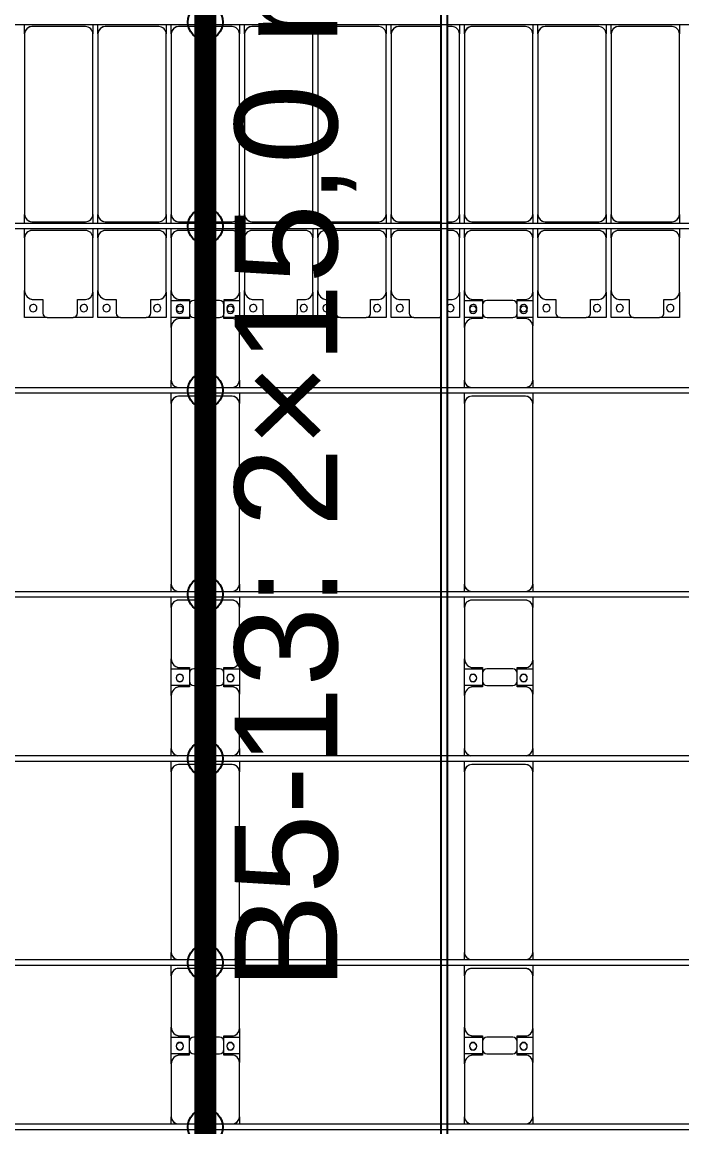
# Model space of a CAD drawing. Header units: millimetres. Extents: x -147246 to 112336, y -213734 to -86506.
# Drawn here: x -137365 to -132865, y -138375 to -130845 of the extents above; entities that cross this region are included whole.
import ezdxf

# ---------------------------------------------------------------- set-up
doc = ezdxf.new("R2010")
doc.units = ezdxf.units.MM
doc.layers.add('A-GENM', color=13, linetype='Continuous', lineweight=9)
doc.layers.add('S-BEAM', color=12, linetype='Continuous', lineweight=9)
doc.layers.add('GC-GHI CHU', color=2, linetype='Continuous')
doc.layers.add('GC-HOP 40x60 GIA CUONG', color=1, linetype='Continuous')
doc.styles.add('GC_VN', font='arial.ttf')

# ---------------------------------------------------------------- blocks, each defined once
blk = doc.blocks.new('Dải phao đi lại kèm đỡ invester - DẢI PHAO ĐI LẠI-14853-BỐ TRÍ KHUNG KẾT CẤU BÈ PIN 05')
at = {"layer": 'A-GENM', "color": 7}
for p, q in [((2758.4, 620.3), (2758.4, 680.8)), ((3223.4, 680.8), (3223.4, 620.3)), ((3258.4, 620.3), (3258.4, 680.8)), ((3723.4, 680.8), (3723.4, 620.3)), ((3758.4, 620.3), (3758.4, 680.8)), ((4223.4, 680.8), (4223.4, 620.3)), ((4258.4, 620.3), (4258.4, 680.8)), ((4723.4, 680.8), (4723.4, 620.3)), ((4758.4, 620.3), (4758.4, 680.8)), ((5223.4, 680.8), (5223.4, 620.3)), ((5258.4, 620.3), (5258.4, 680.8)), ((5723.4, 680.8), (5723.4, 620.3)), ((5758.4, 620.3), (5758.4, 680.8)), ((6223.4, 680.8), (6223.4, 620.3)), ((6258.4, 620.3), (6258.4, 680.8)), ((6723.4, 680.8), (6723.4, 620.3)), ((6758.4, 620.3), (6758.4, 680.8)), ((7223.4, 680.8), (7223.4, 620.3)), ((2758.4, 620.3), (2758.4, -610.3)), ((3173.4, 670.3), (2808.4, 670.3)), ((3223.4, -610.3), (3223.4, 620.3)), ((3258.4, 620.3), (3258.4, -610.3)), ((3673.4, 670.3), (3308.4, 670.3)), ((3723.4, -610.3), (3723.4, 620.3)), ((3758.4, 620.3), (3758.4, -610.3)), ((4173.4, 670.3), (3808.4, 670.3)), ((4223.4, -610.3), (4223.4, 620.3)), ((4258.4, 620.3), (4258.4, -610.3)), ((4673.4, 670.3), (4308.4, 670.3)), ((4723.4, -610.3), (4723.4, 620.3)), ((4758.4, 620.3), (4758.4, -610.3)), ((5173.4, 670.3), (4808.4, 670.3)), ((5223.4, -610.3), (5223.4, 620.3)), ((5258.4, 620.3), (5258.4, -610.3)), ((5599.8, 670.3), (5308.4, 670.3)), ((5673.4, 670.3), (5639.8, 670.3)), ((5723.4, -610.3), (5723.4, 620.3)), ((5758.4, 620.3), (5758.4, -610.3)), ((6173.4, 670.3), (5808.4, 670.3)), ((6223.4, -610.3), (6223.4, 620.3)), ((6258.4, 620.3), (6258.4, -610.3)), ((6673.4, 670.3), (6308.4, 670.3)), ((6723.4, -610.3), (6723.4, 620.3)), ((6758.4, 620.3), (6758.4, -610.3)), ((7173.4, 670.3), (6808.4, 670.3)), ((7223.4, -610.3), (7223.4, 620.3)), ((2758.4, -669.2), (2758.4, -610.3)), ((2808.4, -660.3), (3173.4, -660.3)), ((3223.4, -610.3), (3223.4, -669.2)), ((3258.4, -669.2), (3258.4, -610.3)), ((3308.4, -660.3), (3673.4, -660.3)), ((3723.4, -610.3), (3723.4, -669.2)), ((3758.4, -669.2), (3758.4, -610.3)), ((3808.4, -660.3), (4173.4, -660.3)), ((4223.4, -610.3), (4223.4, -669.2)), ((4258.4, -669.2), (4258.4, -610.3)), ((4308.4, -660.3), (4673.4, -660.3)), ((4723.4, -610.3), (4723.4, -669.2)), ((4758.4, -669.2), (4758.4, -610.3)), ((4808.4, -660.3), (5173.4, -660.3)), ((5223.4, -610.3), (5223.4, -669.2)), ((5258.4, -669.2), (5258.4, -610.3)), ((5308.4, -660.3), (5599.8, -660.3)), ((5639.8, -660.3), (5673.4, -660.3)), ((5723.4, -610.3), (5723.4, -669.2)), ((5758.4, -669.2), (5758.4, -610.3)), ((5808.4, -660.3), (6173.4, -660.3)), ((6223.4, -610.3), (6223.4, -669.2)), ((6258.4, -669.2), (6258.4, -610.3)), ((6308.4, -660.3), (6673.4, -660.3)), ((6723.4, -610.3), (6723.4, -669.2)), ((6758.4, -669.2), (6758.4, -610.3)), ((6808.4, -660.3), (7173.4, -660.3)), ((7223.4, -610.3), (7223.4, -669.2)), ((2758.4, -769.7), (2758.4, -709.2)), ((3173.4, -719.7), (2808.4, -719.7)), ((3223.4, -709.2), (3223.4, -769.7)), ((3258.4, -769.7), (3258.4, -709.2)), ((3673.4, -719.7), (3308.4, -719.7)), ((3723.4, -709.2), (3723.4, -769.7)), ((3758.4, -769.7), (3758.4, -709.2)), ((4173.4, -719.7), (3808.4, -719.7)), ((4223.4, -709.2), (4223.4, -769.7)), ((4258.4, -769.7), (4258.4, -709.2)), ((4673.4, -719.7), (4308.4, -719.7)), ((4723.4, -709.2), (4723.4, -769.7)), ((4758.4, -769.7), (4758.4, -709.2)), ((5173.4, -719.7), (4808.4, -719.7)), ((5223.4, -709.2), (5223.4, -769.7)), ((5258.4, -769.7), (5258.4, -709.2)), ((5599.8, -719.7), (5308.4, -719.7)), ((5673.4, -719.7), (5639.8, -719.7)), ((5723.4, -709.2), (5723.4, -769.7)), ((5758.4, -769.7), (5758.4, -709.2)), ((6173.4, -719.7), (5808.4, -719.7)), ((6223.4, -709.2), (6223.4, -769.7)), ((6258.4, -769.7), (6258.4, -709.2)), ((6673.4, -719.7), (6308.4, -719.7)), ((6723.4, -709.2), (6723.4, -769.7)), ((6758.4, -769.7), (6758.4, -709.2)), ((7173.4, -719.7), (6808.4, -719.7)), ((7223.4, -709.2), (7223.4, -769.7)), ((2758.4, -769.7), (2758.4, -1129.7)), ((3223.4, -1139.7), (3223.4, -769.7)), ((3258.4, -769.7), (3258.4, -1129.7)), ((3723.4, -1139.7), (3723.4, -769.7)), ((3758.4, -769.7), (3758.4, -1129.7)), ((4223.4, -1139.7), (4223.4, -769.7)), ((4258.4, -769.7), (4258.4, -1129.7)), ((4723.4, -1139.7), (4723.4, -769.7)), ((4758.4, -769.7), (4758.4, -1129.7)), ((5223.4, -1139.7), (5223.4, -769.7)), ((5258.4, -769.7), (5258.4, -1129.7)), ((5723.4, -1139.7), (5723.4, -769.7)), ((5758.4, -769.7), (5758.4, -1129.7)), ((6223.4, -1139.7), (6223.4, -769.7)), ((6258.4, -769.7), (6258.4, -1129.7)), ((6723.4, -1139.7), (6723.4, -769.7)), ((6758.4, -769.7), (6758.4, -1129.7)), ((7223.4, -1139.7), (7223.4, -769.7)), ((2758.4, -1312.2), (2758.4, -1129.7)), ((2818.4, -1189.7), (2881.8, -1189.7)), ((2881.8, -1189.7), (2881.8, -1282.2)), ((3118.2, -1282.2), (3118.2, -1189.7)), ((3118.2, -1189.7), (3173.4, -1189.7)), ((3223.4, -1139.7), (3223.4, -1312.2)), ((3258.4, -1312.2), (3258.4, -1129.7)), ((3318.4, -1189.7), (3381.8, -1189.7)), ((3381.8, -1189.7), (3381.8, -1282.2)), ((3618.2, -1282.2), (3618.2, -1189.7)), ((3618.2, -1189.7), (3673.4, -1189.7)), ((3723.4, -1139.7), (3723.4, -1312.2)), ((3758.4, -1312.2), (3758.4, -1129.7)), ((3818.4, -1189.7), (3881.8, -1189.7)), ((3881.8, -1189.7), (3881.8, -1282.2)), ((4118.2, -1282.2), (4118.2, -1189.7)), ((4118.2, -1189.7), (4173.4, -1189.7)), ((4223.4, -1139.7), (4223.4, -1312.2)), ((4258.4, -1312.2), (4258.4, -1129.7)), ((4318.4, -1189.7), (4381.8, -1189.7)), ((4381.8, -1189.7), (4381.8, -1282.2)), ((4618.2, -1282.2), (4618.2, -1189.7)), ((4618.2, -1189.7), (4673.4, -1189.7)), ((4723.4, -1139.7), (4723.4, -1312.2)), ((4758.4, -1312.2), (4758.4, -1129.7)), ((4818.4, -1189.7), (4881.8, -1189.7)), ((4881.8, -1189.7), (4881.8, -1282.2)), ((5118.2, -1282.2), (5118.2, -1189.7)), ((5118.2, -1189.7), (5173.4, -1189.7)), ((5223.4, -1139.7), (5223.4, -1312.2)), ((5258.4, -1312.2), (5258.4, -1129.7)), ((5318.4, -1189.7), (5381.8, -1189.7)), ((5381.8, -1189.7), (5381.8, -1282.2)), ((5639.8, -1189.7), (5673.4, -1189.7)), ((5723.4, -1139.7), (5723.4, -1312.2)), ((5758.4, -1312.2), (5758.4, -1129.7)), ((5818.4, -1189.7), (5881.8, -1189.7)), ((5881.8, -1189.7), (5881.8, -1282.2)), ((6118.2, -1282.2), (6118.2, -1189.7)), ((6118.2, -1189.7), (6173.4, -1189.7)), ((6223.4, -1139.7), (6223.4, -1312.2)), ((6258.4, -1312.2), (6258.4, -1129.7)), ((6318.4, -1189.7), (6381.8, -1189.7)), ((6381.8, -1189.7), (6381.8, -1282.2)), ((6618.2, -1282.2), (6618.2, -1189.7)), ((6618.2, -1189.7), (6673.4, -1189.7)), ((6723.4, -1139.7), (6723.4, -1312.2)), ((6758.4, -1312.2), (6758.4, -1129.7)), ((6818.4, -1189.7), (6881.8, -1189.7)), ((6881.8, -1189.7), (6881.8, -1282.2)), ((7118.2, -1282.2), (7118.2, -1189.7)), ((7118.2, -1189.7), (7173.4, -1189.7)), ((7223.4, -1139.7), (7223.4, -1312.2)), ((2911.8, -1312.2), (2758.4, -1312.2)), ((2911.8, -1312.2), (3088.2, -1312.2)), ((3223.4, -1312.2), (3088.2, -1312.2)), ((3411.8, -1312.2), (3258.4, -1312.2)), ((3411.8, -1312.2), (3588.2, -1312.2)), ((3723.4, -1312.2), (3588.2, -1312.2)), ((3879.1, -1312.2), (3758.4, -1312.2)), ((3911.8, -1312.2), (4088.2, -1312.2)), ((4223.4, -1312.2), (4118, -1312.2)), ((4411.8, -1312.2), (4258.4, -1312.2)), ((4411.8, -1312.2), (4588.2, -1312.2)), ((4723.4, -1312.2), (4588.2, -1312.2)), ((4911.8, -1312.2), (4758.4, -1312.2)), ((4911.8, -1312.2), (5088.2, -1312.2)), ((5223.4, -1312.2), (5088.2, -1312.2)), ((5411.8, -1312.2), (5258.4, -1312.2)), ((5411.8, -1312.2), (5588.2, -1312.2)), ((5599.8, -1312.2), (5588.2, -1312.2)), ((5723.4, -1312.2), (5639.8, -1312.2)), ((5881.6, -1312.2), (5758.4, -1312.2)), ((5911.8, -1312.2), (6088.2, -1312.2)), ((6223.4, -1312.2), (6118, -1312.2)), ((6411.8, -1312.2), (6258.4, -1312.2)), ((6411.8, -1312.2), (6588.2, -1312.2)), ((6723.4, -1312.2), (6588.2, -1312.2)), ((6911.8, -1312.2), (6758.4, -1312.2)), ((6911.8, -1312.2), (7088.2, -1312.2)), ((7223.4, -1312.2), (7088.2, -1312.2))]:
    blk.add_line(p, q, dxfattribs=at)
for centre, radius, start, end in [((2808.4, 620.3), 50, 90, 180), ((2808.4, 620.3), 50, 90, 165), ((3173.4, 620.3), 50, 360, 90), ((3173.4, 620.3), 50, 360, 90), ((3308.4, 620.3), 50, 90, 180), ((3308.4, 620.3), 50, 90, 165), ((3673.4, 620.3), 50, 360, 90), ((3673.4, 620.3), 50, 360, 90), ((3808.4, 620.3), 50, 90, 180), ((3808.4, 620.3), 50, 90, 165), ((4173.4, 620.3), 50, 360, 90), ((4173.4, 620.3), 50, 360, 90), ((4308.4, 620.3), 50, 90, 180), ((4308.4, 620.3), 50, 90, 165), ((4673.4, 620.3), 50, 360, 90), ((4673.4, 620.3), 50, 360, 90), ((4808.4, 620.3), 50, 90, 180), ((4808.4, 620.3), 50, 90, 165), ((5173.4, 620.3), 50, 360, 90), ((5173.4, 620.3), 50, 360, 90), ((5308.4, 620.3), 50, 90, 180), ((5308.4, 620.3), 50, 90, 165), ((5673.4, 620.3), 50, 360, 90), ((5673.4, 620.3), 50, 360, 90), ((5808.4, 620.3), 50, 90, 180), ((5808.4, 620.3), 50, 121.59131, 165), ((5808.4, 620.3), 50, 90, 120), ((6173.4, 620.3), 50, 360, 90), ((6173.4, 620.3), 50, 360, 90), ((6308.4, 620.3), 50, 90, 180), ((6308.4, 620.3), 50, 90, 165), ((6673.4, 620.3), 50, 360, 90), ((6673.4, 620.3), 50, 360, 90), ((6808.4, 620.3), 50, 90, 180), ((6808.4, 620.3), 50, 90, 165), ((7173.4, 620.3), 50, 360, 90), ((7173.4, 620.3), 50, 360, 90), ((2808.4, -610.3), 50, 180, 270), ((2808.4, -610.3), 50, 180, 255), ((3173.4, -610.3), 50, 270, 0), ((3173.4, -610.3), 50, 315, 0), ((3308.4, -610.3), 50, 180, 270), ((3308.4, -610.3), 50, 180, 255), ((3673.4, -610.3), 50, 270, 0), ((3673.4, -610.3), 50, 315, 0), ((3808.4, -610.3), 50, 180, 270), ((3808.4, -610.3), 50, 180, 255), ((4173.4, -610.3), 50, 270, 360), ((4173.4, -610.3), 50, 315, 0), ((4308.4, -610.3), 50, 180, 270), ((4308.4, -610.3), 50, 180, 255), ((4673.4, -610.3), 50, 270, 0), ((4673.4, -610.3), 50, 315, 0), ((4808.4, -610.3), 50, 180, 270), ((4808.4, -610.3), 50, 180, 255), ((5173.4, -610.3), 50, 270, 360), ((5173.4, -610.3), 50, 315, 0), ((5308.4, -610.3), 50, 180, 270), ((5308.4, -610.3), 50, 180, 255), ((5673.4, -610.3), 50, 270, 0), ((5673.4, -610.3), 50, 315, 0), ((5808.4, -610.3), 50, 180, 270), ((5808.4, -610.3), 50, 180, 255), ((6173.4, -610.3), 50, 270, 360), ((6173.4, -610.3), 50, 315, 0), ((6308.4, -610.3), 50, 180, 270), ((6308.4, -610.3), 50, 180, 255), ((6673.4, -610.3), 50, 270, 360), ((6673.4, -610.3), 50, 315, 0), ((6808.4, -610.3), 50, 180, 270), ((6808.4, -610.3), 50, 180, 255), ((7173.4, -610.3), 50, 270, 360), ((7173.4, -610.3), 50, 315, 0), ((2808.4, -769.7), 50, 90, 180), ((2808.4, -769.7), 50, 90, 135), ((3173.4, -769.7), 50, 360, 90), ((3173.4, -769.7), 50, 45, 90), ((3308.4, -769.7), 50, 90, 180), ((3308.4, -769.7), 50, 90, 135), ((3673.4, -769.7), 50, 360, 90), ((3673.4, -769.7), 50, 45, 90), ((3808.4, -769.7), 50, 90, 180), ((3808.4, -769.7), 50, 90, 135), ((4173.4, -769.7), 50, 360, 90), ((4173.4, -769.7), 50, 45, 90), ((4308.4, -769.7), 50, 90, 180), ((4308.4, -769.7), 50, 90, 135), ((4673.4, -769.7), 50, 360, 90), ((4673.4, -769.7), 50, 45, 90), ((4808.4, -769.7), 50, 90, 180), ((4808.4, -769.7), 50, 90, 135), ((5173.4, -769.7), 50, 360, 90), ((5173.4, -769.7), 50, 45, 90), ((5308.4, -769.7), 50, 90, 180), ((5308.4, -769.7), 50, 90, 135), ((5673.4, -769.7), 50, 360, 90), ((5673.4, -769.7), 50, 45, 90), ((5808.4, -769.7), 50, 90, 180), ((5808.4, -769.7), 50, 90, 135), ((6173.4, -769.7), 50, 0, 90), ((6173.4, -769.7), 50, 45, 90), ((6308.4, -769.7), 50, 90, 180), ((6308.4, -769.7), 50, 90, 135), ((6673.4, -769.7), 50, 0, 90), ((6673.4, -769.7), 50, 45, 90), ((6808.4, -769.7), 50, 90, 180), ((6808.4, -769.7), 50, 90, 135), ((7173.4, -769.7), 50, 360, 90), ((7173.4, -769.7), 50, 45, 90), ((2818.4, -1129.7), 60, 180, 270), ((2818.4, -1129.7), 60, 240, 270), ((3173.4, -1139.7), 50, 270, 360), ((3173.4, -1139.7), 50, 270, 315), ((3318.4, -1129.7), 60, 180, 270), ((3318.4, -1129.7), 60, 240, 270), ((3673.4, -1139.7), 50, 270, 360), ((3673.4, -1139.7), 50, 270, 315), ((3818.4, -1129.7), 60, 180, 270), ((3818.4, -1129.7), 60, 240, 270), ((4173.4, -1139.7), 50, 270, 360), ((4173.4, -1139.7), 50, 270, 315), ((4318.4, -1129.7), 60, 180, 270), ((4318.4, -1129.7), 60, 240, 270), ((4673.4, -1139.7), 50, 270, 360), ((4673.4, -1139.7), 50, 270, 315), ((4818.4, -1129.7), 60, 180, 270), ((4818.4, -1129.7), 60, 240, 270), ((5173.4, -1139.7), 50, 270, 360), ((5173.4, -1139.7), 50, 270, 315), ((5318.4, -1129.7), 60, 180, 270), ((5318.4, -1129.7), 60, 240, 270), ((5673.4, -1139.7), 50, 270, 0), ((5673.4, -1139.7), 50, 270, 315), ((5818.4, -1129.7), 60, 180, 270), ((5818.4, -1129.7), 60, 240, 270), ((6173.4, -1139.7), 50, 270, 0), ((6173.4, -1139.7), 50, 270, 315), ((6318.4, -1129.7), 60, 180, 270), ((6318.4, -1129.7), 60, 240, 270), ((6673.4, -1139.7), 50, 270, 360), ((6673.4, -1139.7), 50, 270, 315), ((6818.4, -1129.7), 60, 180, 270), ((6818.4, -1129.7), 60, 240, 270), ((7173.4, -1139.7), 50, 270, 360), ((7173.4, -1139.7), 50, 270, 315), ((2816.8, -1248.6), 25, 90, 270), ((2816.8, -1248.6), 25, 270, 90), ((3161.8, -1248.6), 25, 90, 270), ((3161.8, -1248.6), 25, 165, 180), ((3161.8, -1248.6), 25, 270, 90), ((3316.8, -1248.6), 25, 90, 270), ((3316.8, -1248.6), 25, 270, 90), ((3661.8, -1248.6), 25, 90, 270), ((3661.8, -1248.6), 25, 165, 180), ((3661.8, -1248.6), 25, 270, 90), ((3816.8, -1248.6), 25, 90, 270), ((3816.8, -1248.6), 25, 270, 90), ((4161.8, -1248.6), 25, 90, 270), ((4161.8, -1248.6), 25, 270, 90), ((4316.8, -1248.6), 25, 90, 270), ((4316.8, -1248.6), 25, 270, 90), ((4661.8, -1248.6), 25, 90, 270), ((4661.8, -1248.6), 25, 165, 180), ((4661.8, -1248.6), 25, 270, 90), ((4816.8, -1248.6), 25, 90, 270), ((4816.8, -1248.6), 25, 270, 90), ((5161.8, -1248.6), 25, 90, 270), ((5161.8, -1248.6), 25, 165, 180), ((5161.8, -1248.6), 25, 270, 90), ((5316.8, -1248.6), 25, 90, 270), ((5316.8, -1248.6), 25, 270, 90), ((5661.8, -1248.6), 25, 90, 150), ((5661.8, -1248.6), 25, 210, 270), ((5661.8, -1248.6), 25, 270, 90), ((5816.8, -1248.6), 25, 90, 270), ((5816.8, -1248.6), 25, 270, 90), ((6161.8, -1248.6), 25, 90, 270), ((6161.8, -1248.6), 25, 270, 90), ((6316.8, -1248.6), 25, 90, 270), ((6316.8, -1248.6), 25, 270, 90), ((6661.8, -1248.6), 25, 90, 270), ((6661.8, -1248.6), 25, 165, 180), ((6661.8, -1248.6), 25, 270, 90), ((6816.8, -1248.6), 25, 90, 270), ((6816.8, -1248.6), 25, 270, 90), ((7161.8, -1248.6), 25, 90, 270), ((7161.8, -1248.6), 25, 165, 180), ((7161.8, -1248.6), 25, 270, 90), ((2911.8, -1282.2), 30, 180, 270), ((2911.8, -1282.2), 30, 210, 270), ((3088.2, -1282.2), 30, 270, 0), ((3088.2, -1282.2), 30, 270, 330), ((3411.8, -1282.2), 30, 180, 270), ((3411.8, -1282.2), 30, 210, 270), ((3588.2, -1282.2), 30, 270, 0), ((3588.2, -1282.2), 30, 270, 330), ((3911.8, -1282.2), 30, 180, 270), ((4088.2, -1282.2), 30, 270, 0), ((4411.8, -1282.2), 30, 180, 270), ((4411.8, -1282.2), 30, 210, 270), ((4588.2, -1282.2), 30, 270, 0), ((4588.2, -1282.2), 30, 270, 330), ((4911.8, -1282.2), 30, 180, 270), ((4911.8, -1282.2), 30, 210, 270), ((5088.2, -1282.2), 30, 270, 0), ((5088.2, -1282.2), 30, 270, 330), ((5411.8, -1282.2), 30, 180, 270), ((5411.8, -1282.2), 30, 210, 270), ((5588.2, -1282.2), 30, 270, 285), ((5588.2, -1282.2), 30, 270, 285), ((5911.8, -1282.2), 30, 180, 270), ((6088.2, -1282.2), 30, 270, 0), ((6411.8, -1282.2), 30, 180, 270), ((6411.8, -1282.2), 30, 210, 270), ((6588.2, -1282.2), 30, 270, 0), ((6588.2, -1282.2), 30, 270, 330), ((6911.8, -1282.2), 30, 180, 270), ((6911.8, -1282.2), 30, 210, 270), ((7088.2, -1282.2), 30, 270, 0), ((7088.2, -1282.2), 30, 270, 330)]:
    blk.add_arc(centre, radius, start, end, dxfattribs=at)
blk = doc.blocks.new('Dầm C52 - Dầm C52-18775-BỐ TRÍ KHUNG KẾT CẤU BÈ PIN 05')
at = {"layer": 'S-BEAM', "color": 1}
blk.add_line((-74474.3, 20), (74474.3, 20), dxfattribs=at)
blk = doc.blocks.new('Dầm C52 - Dầm C52-18776-BỐ TRÍ KHUNG KẾT CẤU BÈ PIN 05')
at = {"layer": 'S-BEAM', "color": 1}
for p, q in [((-74474.3, 20), (74474.3, 20)), ((74474.3, -20), (-74474.3, -20))]:
    blk.add_line(p, q, dxfattribs=at)
blk = doc.blocks.new('Dầm C52 - Dầm C52-18777-BỐ TRÍ KHUNG KẾT CẤU BÈ PIN 05')
at = {"layer": 'S-BEAM', "color": 1}
for p, q in [((-74474.3, 20), (74474.3, 20)), ((74474.3, -20), (-74474.3, -20))]:
    blk.add_line(p, q, dxfattribs=at)
blk = doc.blocks.new('Dầm C52 - Dầm C52-18778-BỐ TRÍ KHUNG KẾT CẤU BÈ PIN 05')
at = {"layer": 'S-BEAM', "color": 1}
for p, q in [((-74474.3, 20), (74474.3, 20)), ((74474.3, -20), (-74474.3, -20))]:
    blk.add_line(p, q, dxfattribs=at)
blk = doc.blocks.new('Dầm C52 - Hộp 40x60-38180-BỐ TRÍ KHUNG KẾT CẤU BÈ PIN 05')
at = {"layer": 'S-BEAM', "color": 3, "lineweight": 25}
for p, q in [((-38419.7, 20), (38419.7, 20)), ((38419.7, -20), (-38419.7, -20))]:
    blk.add_line(p, q, dxfattribs=at)
blk = doc.blocks.new('Dai phao do pin - DẢI PHAO ĐỠ PIN-35884-BỐ TRÍ KHUNG KẾT CẤU BÈ PIN 05')
at = {"layer": 'A-GENM', "color": 7}
for p, q in [((28330.5, 241.6), (28379.7, 241.6)), ((28739.7, 241.6), (28379.7, 241.6)), ((28739.7, 241.6), (28922.2, 241.6)), ((28807.8, 241.6), (28990.3, 241.6)), ((28807.8, 120.6), (28807.8, 241.6)), ((28922.2, 241.6), (28922.2, 120.6)), ((29340.3, 241.6), (28990.3, 241.6)), ((29340.3, 241.6), (29410.5, 241.6)), ((29450.5, 241.6), (29499.7, 241.6)), ((30730.3, 241.6), (29499.7, 241.6)), ((30730.3, 241.6), (30800.5, 241.6)), ((30840.5, 241.6), (30889.7, 241.6)), ((31249.7, 241.6), (30889.7, 241.6)), ((31249.7, 241.6), (31432.2, 241.6)), ((31317.8, 241.6), (31500.3, 241.6)), ((31317.8, 120.6), (31317.8, 241.6)), ((31432.2, 241.6), (31432.2, 120.6)), ((31850.3, 241.6), (31500.3, 241.6)), ((31850.3, 241.6), (31920.5, 241.6)), ((31960.5, 241.6), (32009.7, 241.6)), ((33240.3, 241.6), (32009.7, 241.6)), ((33240.3, 241.6), (33310.5, 241.6)), ((33350.5, 241.6), (33399.7, 241.6)), ((33759.7, 241.6), (33399.7, 241.6)), ((33759.7, 241.6), (33942.2, 241.6)), ((33942.2, 241.6), (33942.2, 120.6)), ((28799.7, 118.2), (28799.7, 181.6)), ((28930.3, 181.6), (28930.3, 118.2)), ((29390.3, -173.4), (29390.3, 191.6)), ((30780.3, -173.4), (30780.3, 191.6)), ((31309.7, 118.2), (31309.7, 181.6)), ((31440.3, 181.6), (31440.3, 118.2)), ((31900.3, -173.4), (31900.3, 191.6)), ((33290.3, -173.4), (33290.3, 191.6)), ((33819.7, 118.2), (33819.7, 181.6)), ((28892.2, 118.2), (28799.7, 118.2)), ((28807.8, 88.2), (28807.8, -88.2)), ((28930.3, 118.2), (28837.8, 118.2)), ((28922.2, -88.2), (28922.2, 88.2)), ((31402.2, 118.2), (31309.7, 118.2)), ((31317.8, 88.2), (31317.8, -88.2)), ((31440.3, 118.2), (31347.8, 118.2)), ((31432.2, -88.2), (31432.2, 88.2)), ((33912.2, 118.2), (33819.7, 118.2)), ((33942.2, -88.2), (33942.2, 88.2)), ((28799.7, -173.4), (28799.7, -118.2)), ((28799.7, -118.2), (28892.2, -118.2)), ((28807.8, -223.4), (28807.8, -118.2)), ((28837.8, -118.2), (28930.3, -118.2)), ((28922.2, -118.2), (28922.2, -223.4)), ((28930.3, -118.2), (28930.3, -173.4)), ((31309.7, -173.4), (31309.7, -118.2)), ((31309.7, -118.2), (31402.2, -118.2)), ((31317.8, -223.4), (31317.8, -118.2)), ((31347.8, -118.2), (31440.3, -118.2)), ((31432.2, -118.2), (31432.2, -223.4)), ((31440.3, -118.2), (31440.3, -173.4)), ((33819.7, -173.4), (33819.7, -118.2)), ((33819.7, -118.2), (33912.2, -118.2)), ((33942.2, -118.4), (33942.2, -223.4)), ((28379.7, -223.4), (28330.5, -223.4)), ((28379.7, -223.4), (28749.7, -223.4)), ((28922.2, -223.4), (28749.7, -223.4)), ((28980.3, -223.4), (28807.8, -223.4)), ((28980.3, -223.4), (29340.3, -223.4)), ((29410.5, -223.4), (29340.3, -223.4)), ((29499.7, -223.4), (29450.5, -223.4)), ((29499.7, -223.4), (30730.3, -223.4)), ((30800.5, -223.4), (30730.3, -223.4)), ((30889.7, -223.4), (30840.5, -223.4)), ((30889.7, -223.4), (31259.7, -223.4)), ((31432.2, -223.4), (31259.7, -223.4)), ((31490.3, -223.4), (31317.8, -223.4)), ((31490.3, -223.4), (31850.3, -223.4)), ((31920.5, -223.4), (31850.3, -223.4)), ((32009.7, -223.4), (31960.5, -223.4)), ((32009.7, -223.4), (33240.3, -223.4)), ((33310.5, -223.4), (33240.3, -223.4)), ((33399.7, -223.4), (33350.5, -223.4)), ((33399.7, -223.4), (33769.7, -223.4)), ((33942.2, -223.4), (33769.7, -223.4))]:
    blk.add_line(p, q, dxfattribs=at)
for centre, radius, start, end in [((28379.7, 191.6), 50, 90, 173.05948), ((28379.7, 191.6), 50, 135, 173.05948), ((28739.7, 181.6), 60, 360, 90), ((28990.3, 181.6), 60, 90, 180), ((29340.3, 191.6), 50, 0, 90), ((29340.3, 191.6), 50, 0, 45), ((29499.7, 191.6), 50, 90, 173.05948), ((29499.7, 191.6), 50, 105, 173.05948), ((30730.3, 191.6), 50, 0, 90), ((30730.3, 191.6), 50, 15, 90), ((30889.7, 191.6), 50, 90, 173.05948), ((30889.7, 191.6), 50, 135, 173.05948), ((31249.7, 181.6), 60, 360, 90), ((31500.3, 181.6), 60, 90, 180), ((31850.3, 191.6), 50, 0, 90), ((31850.3, 191.6), 50, 0, 45), ((32009.7, 191.6), 50, 90, 173.05948), ((32009.7, 191.6), 50, 105, 173.05948), ((33240.3, 191.6), 50, 360, 90), ((33240.3, 191.6), 50, 15, 90), ((33399.7, 191.6), 50, 90, 173.05948), ((33399.7, 191.6), 50, 135, 173.05948), ((33759.7, 181.6), 60, 360, 90), ((28739.7, 181.6), 60, 360, 30), ((28858.6, 183.2), 25, 360, 180), ((28858.6, 183.2), 25, 180, 0), ((28861.4, 183.2), 25, 0, 180), ((28861.4, 183.2), 25, 180, 360), ((28990.3, 181.6), 60, 150, 180), ((31249.7, 181.6), 60, 360, 30), ((31368.6, 183.2), 25, 360, 180), ((31368.6, 183.2), 25, 180, 360), ((31371.4, 183.2), 25, 0, 180), ((31371.4, 183.2), 25, 180, 0), ((31500.3, 181.6), 60, 150, 180), ((33759.7, 181.6), 60, 360, 30), ((33878.6, 183.2), 25, 0, 180), ((33878.6, 183.2), 25, 180, 0), ((28837.8, 88.2), 30, 90, 180), ((28892.2, 88.2), 30, 0, 90), ((31347.8, 88.2), 30, 90, 180), ((31402.2, 88.2), 30, 0, 90), ((33912.2, 88.2), 30, 360, 90), ((28837.8, -88.2), 30, 180, 270), ((28858.6, -161.8), 25, 360, 180), ((28861.4, -161.8), 25, 0, 180), ((28892.2, -88.2), 30, 270, 360), ((31347.8, -88.2), 30, 180, 270), ((31368.6, -161.8), 25, 360, 180), ((31371.4, -161.8), 25, 360, 180), ((31402.2, -88.2), 30, 270, 0), ((33878.6, -161.8), 25, 0, 180), ((33912.2, -88.2), 30, 270, 360), ((28379.7, -173.4), 50, 186.94052, 270), ((28379.7, -173.4), 50, 186.94052, 225), ((28749.7, -173.4), 50, 270, 360), ((28749.7, -173.4), 50, 315, 0), ((28858.6, -161.8), 25, 180, 360), ((28861.4, -161.8), 25, 180, 360), ((28980.3, -173.4), 50, 180, 270), ((28980.3, -173.4), 50, 180, 225), ((29340.3, -173.4), 50, 270, 360), ((29340.3, -173.4), 50, 315, 360), ((29499.7, -173.4), 50, 186.94052, 270), ((29499.7, -173.4), 50, 186.94052, 270), ((30730.3, -173.4), 50, 270, 0), ((30730.3, -173.4), 50, 285, 0), ((30889.7, -173.4), 50, 186.94052, 270), ((30889.7, -173.4), 50, 186.94052, 225), ((31259.7, -173.4), 50, 270, 360), ((31259.7, -173.4), 50, 315, 0), ((31368.6, -161.8), 25, 180, 360), ((31371.4, -161.8), 25, 180, 0), ((31490.3, -173.4), 50, 180, 270), ((31490.3, -173.4), 50, 180, 225), ((31850.3, -173.4), 50, 270, 0), ((31850.3, -173.4), 50, 315, 0), ((32009.7, -173.4), 50, 186.94052, 270), ((32009.7, -173.4), 50, 186.94052, 270), ((33240.3, -173.4), 50, 270, 0), ((33240.3, -173.4), 50, 285, 0), ((33399.7, -173.4), 50, 186.94052, 270), ((33399.7, -173.4), 50, 186.94052, 225), ((33769.7, -173.4), 50, 270, 360), ((33769.7, -173.4), 50, 315, 360), ((33878.6, -161.8), 25, 180, 0)]:
    blk.add_arc(centre, radius, start, end, dxfattribs=at)
blk = doc.blocks.new('Dai phao do pin - DẢI PHAO ĐỠ PIN-35915-BỐ TRÍ KHUNG KẾT CẤU BÈ PIN 05')
at = {"layer": 'A-GENM', "color": 7}
for p, q in [((28330.5, 241.6), (28379.7, 241.6)), ((28739.7, 241.6), (28379.7, 241.6)), ((28739.7, 241.6), (28922.2, 241.6)), ((28807.8, 241.6), (28990.3, 241.6)), ((28807.8, 118.2), (28807.8, 241.6)), ((28922.2, 241.6), (28922.2, 118.2)), ((29340.3, 241.6), (28990.3, 241.6)), ((29340.3, 241.6), (29410.5, 241.6)), ((29450.5, 241.6), (29499.7, 241.6)), ((30730.3, 241.6), (29499.7, 241.6)), ((30730.3, 241.6), (30800.5, 241.6)), ((30840.5, 241.6), (30889.7, 241.6)), ((31249.7, 241.6), (30889.7, 241.6)), ((31249.7, 241.6), (31432.2, 241.6)), ((31317.8, 241.6), (31500.3, 241.6)), ((31317.8, 118.2), (31317.8, 241.6)), ((31432.2, 241.6), (31432.2, 118.2)), ((31850.3, 241.6), (31500.3, 241.6)), ((31850.3, 241.6), (31920.5, 241.6)), ((31960.5, 241.6), (32009.7, 241.6)), ((33240.3, 241.6), (32009.7, 241.6)), ((33240.3, 241.6), (33310.5, 241.6)), ((33350.5, 241.6), (33399.7, 241.6)), ((33759.7, 241.6), (33399.7, 241.6)), ((33759.7, 241.6), (33942.2, 241.6)), ((33942.2, 241.6), (33942.2, 118)), ((28799.7, 118.2), (28799.7, 181.6)), ((28930.3, 181.6), (28930.3, 118.2)), ((29390.3, -173.4), (29390.3, 191.6)), ((30780.3, -173.4), (30780.3, 191.6)), ((31309.7, 118.2), (31309.7, 181.6)), ((31440.3, 181.6), (31440.3, 118.2)), ((31900.3, -173.4), (31900.3, 191.6)), ((33290.3, -173.4), (33290.3, 191.6)), ((33819.7, 118.2), (33819.7, 181.6)), ((28892.2, 118.2), (28799.7, 118.2)), ((28807.8, 88.2), (28807.8, -88.2)), ((28930.3, 118.2), (28837.8, 118.2)), ((28922.2, -88.2), (28922.2, 88.2)), ((31402.2, 118.2), (31309.7, 118.2)), ((31317.8, 88.2), (31317.8, -88.2)), ((31440.3, 118.2), (31347.8, 118.2)), ((31432.2, -88.2), (31432.2, 88.2)), ((33912.2, 118.2), (33819.7, 118.2)), ((33942.2, -88.2), (33942.2, 88.2)), ((28799.7, -173.4), (28799.7, -118.2)), ((28799.7, -118.2), (28892.2, -118.2)), ((28807.8, -223.4), (28807.8, -118.2)), ((28837.8, -118.2), (28930.3, -118.2)), ((28922.2, -118.2), (28922.2, -223.4)), ((28930.3, -118.2), (28930.3, -173.4)), ((31309.7, -173.4), (31309.7, -118.2)), ((31309.7, -118.2), (31402.2, -118.2)), ((31317.8, -223.4), (31317.8, -118.2)), ((31347.8, -118.2), (31440.3, -118.2)), ((31432.2, -118.2), (31432.2, -223.4)), ((31440.3, -118.2), (31440.3, -173.4)), ((33819.7, -173.4), (33819.7, -118.2)), ((33819.7, -118.2), (33912.2, -118.2)), ((33942.2, -118.4), (33942.2, -223.4)), ((28379.7, -223.4), (28330.5, -223.4)), ((28379.7, -223.4), (28749.7, -223.4)), ((28922.2, -223.4), (28749.7, -223.4)), ((28980.3, -223.4), (28807.8, -223.4)), ((28980.3, -223.4), (29340.3, -223.4)), ((29410.5, -223.4), (29340.3, -223.4)), ((29499.7, -223.4), (29450.5, -223.4)), ((29499.7, -223.4), (30730.3, -223.4)), ((30800.5, -223.4), (30730.3, -223.4)), ((30889.7, -223.4), (30840.5, -223.4)), ((30889.7, -223.4), (31259.7, -223.4)), ((31432.2, -223.4), (31259.7, -223.4)), ((31490.3, -223.4), (31317.8, -223.4)), ((31490.3, -223.4), (31850.3, -223.4)), ((31920.5, -223.4), (31850.3, -223.4)), ((32009.7, -223.4), (31960.5, -223.4)), ((32009.7, -223.4), (33240.3, -223.4)), ((33310.5, -223.4), (33240.3, -223.4)), ((33399.7, -223.4), (33350.5, -223.4)), ((33399.7, -223.4), (33769.7, -223.4)), ((33942.2, -223.4), (33769.7, -223.4))]:
    blk.add_line(p, q, dxfattribs=at)
for centre, radius, start, end in [((28379.7, 191.6), 50, 90, 173.05948), ((28379.7, 191.6), 50, 135, 173.05948), ((28739.7, 181.6), 60, 360, 90), ((28990.3, 181.6), 60, 90, 180), ((29340.3, 191.6), 50, 0, 90), ((29340.3, 191.6), 50, 0, 45), ((29499.7, 191.6), 50, 90, 173.05948), ((29499.7, 191.6), 50, 105, 148.75161), ((30730.3, 191.6), 50, 0, 90), ((30730.3, 191.6), 50, 15, 90), ((30889.7, 191.6), 50, 90, 173.05948), ((30889.7, 191.6), 50, 135, 173.05948), ((31249.7, 181.6), 60, 360, 90), ((31500.3, 181.6), 60, 90, 180), ((31850.3, 191.6), 50, 0, 90), ((31850.3, 191.6), 50, 0, 45), ((32009.7, 191.6), 50, 90, 173.05948), ((32009.7, 191.6), 50, 105, 173.05948), ((33240.3, 191.6), 50, 360, 90), ((33240.3, 191.6), 50, 15, 90), ((33399.7, 191.6), 50, 90, 173.05948), ((33399.7, 191.6), 50, 135, 173.05948), ((33759.7, 181.6), 60, 360, 90), ((28739.7, 181.6), 60, 360, 30), ((28858.6, 183.2), 25, 360, 180), ((28858.6, 183.2), 25, 180, 0), ((28861.4, 183.2), 25, 0, 180), ((28861.4, 183.2), 25, 180, 360), ((28990.3, 181.6), 60, 150, 180), ((29499.7, 191.6), 50, 150, 173.05948), ((31249.7, 181.6), 60, 360, 30), ((31368.6, 183.2), 25, 360, 180), ((31368.6, 183.2), 25, 180, 360), ((31371.4, 183.2), 25, 0, 180), ((31371.4, 183.2), 25, 180, 0), ((31500.3, 181.6), 60, 150, 180), ((33759.7, 181.6), 60, 360, 30), ((33878.6, 183.2), 25, 0, 180), ((33878.6, 183.2), 25, 180, 0), ((28837.8, 88.2), 30, 90, 180), ((28892.2, 88.2), 30, 0, 90), ((31347.8, 88.2), 30, 90, 180), ((31402.2, 88.2), 30, 0, 90), ((33912.2, 88.2), 30, 360, 90), ((28837.8, -88.2), 30, 180, 270), ((28858.6, -161.8), 25, 360, 180), ((28861.4, -161.8), 25, 0, 180), ((28892.2, -88.2), 30, 270, 360), ((31347.8, -88.2), 30, 180, 270), ((31368.6, -161.8), 25, 360, 180), ((31371.4, -161.8), 25, 360, 180), ((31402.2, -88.2), 30, 270, 0), ((33878.6, -161.8), 25, 0, 180), ((33912.2, -88.2), 30, 270, 360), ((28379.7, -173.4), 50, 186.94052, 270), ((28379.7, -173.4), 50, 186.94052, 225), ((28749.7, -173.4), 50, 270, 360), ((28749.7, -173.4), 50, 315, 0), ((28858.6, -161.8), 25, 180, 360), ((28861.4, -161.8), 25, 180, 360), ((28980.3, -173.4), 50, 180, 270), ((28980.3, -173.4), 50, 180, 225), ((29340.3, -173.4), 50, 270, 360), ((29340.3, -173.4), 50, 315, 360), ((29499.7, -173.4), 50, 186.94052, 270), ((29499.7, -173.4), 50, 186.94052, 270), ((30730.3, -173.4), 50, 270, 0), ((30730.3, -173.4), 50, 285, 0), ((30889.7, -173.4), 50, 186.94052, 270), ((30889.7, -173.4), 50, 186.94052, 225), ((31259.7, -173.4), 50, 270, 360), ((31259.7, -173.4), 50, 315, 0), ((31368.6, -161.8), 25, 180, 360), ((31371.4, -161.8), 25, 180, 0), ((31490.3, -173.4), 50, 180, 270), ((31490.3, -173.4), 50, 180, 225), ((31850.3, -173.4), 50, 270, 0), ((31850.3, -173.4), 50, 315, 0), ((32009.7, -173.4), 50, 186.94052, 270), ((32009.7, -173.4), 50, 186.94052, 270), ((33240.3, -173.4), 50, 270, 0), ((33240.3, -173.4), 50, 285, 0), ((33399.7, -173.4), 50, 186.94052, 270), ((33399.7, -173.4), 50, 186.94052, 225), ((33769.7, -173.4), 50, 270, 360), ((33769.7, -173.4), 50, 315, 360), ((33878.6, -161.8), 25, 180, 0)]:
    blk.add_arc(centre, radius, start, end, dxfattribs=at)
blk = doc.blocks.new('HOBANMONG_BEPIN 5_rvt-1-BỐ TRÍ KHUNG KẾT CẤU BÈ PIN 05')
at = {"layer": 'A-GENM', "color": 3, "lineweight": 25}
for name, p, rotation in [('Dải phao đi lại kèm đỡ invester - DẢI PHAO ĐI LẠI-14853-BỐ TRÍ KHUNG KẾT CẤU BÈ PIN 05', (-140105.4, -131545.4), 359.9997710135151), ('Dai phao do pin - DẢI PHAO ĐỠ PIN-35884-BỐ TRÍ KHUNG KẾT CẤU BÈ PIN 05', (-136105.8, -166685), 89.99977101252024), ('Dai phao do pin - DẢI PHAO ĐỠ PIN-35915-BỐ TRÍ KHUNG KẾT CẤU BÈ PIN 05', (-134105.8, -166685.1), 89.99977101252024)]:
    blk.add_blockref(name, p, dxfattribs=dict(at, rotation=rotation))
at = {"layer": 'S-BEAM', "color": 3, "lineweight": 25}
for name, p, rotation in [('Dầm C52 - Hộp 40x60-38180-BỐ TRÍ KHUNG KẾT CẤU BÈ PIN 05', (-134485.6, -130974.3), 269.9997710125197), ('Dầm C52 - Dầm C52-18775-BỐ TRÍ KHUNG KẾT CẤU BÈ PIN 05', (-66080, -130844.9), 179.9997710135151), ('Dầm C52 - Dầm C52-18776-BỐ TRÍ KHUNG KẾT CẤU BÈ PIN 05', (-66080, -132234.9), 179.9997710135151), ('Dầm C52 - Dầm C52-18776-BỐ TRÍ KHUNG KẾT CẤU BÈ PIN 05', (-66080, -133354.9), 179.9997710135151), ('Dầm C52 - Dầm C52-18777-BỐ TRÍ KHUNG KẾT CẤU BÈ PIN 05', (-66080, -134744.9), 179.9997710135151), ('Dầm C52 - Dầm C52-18777-BỐ TRÍ KHUNG KẾT CẤU BÈ PIN 05', (-66080, -135864.9), 179.9997710135151), ('Dầm C52 - Dầm C52-18778-BỐ TRÍ KHUNG KẾT CẤU BÈ PIN 05', (-66080, -137254.9), 179.9997710135151), ('Dầm C52 - Dầm C52-18778-BỐ TRÍ KHUNG KẾT CẤU BÈ PIN 05', (-66080, -138374.9), 179.9997710135151)]:
    blk.add_blockref(name, p, dxfattribs=dict(at, rotation=rotation))

msp = doc.modelspace()

# ---------------------------------------------------------------- linework, layer by layer
at = {"layer": 'GC-HOP 40x60 GIA CUONG', "const_width": 150}
msp.add_lwpolyline([(-136114.8, -141939.7), (-136114.8, -126939.7)], dxfattribs=at)
at = {"layer": 'GC-HOP 40x60 GIA CUONG'}
for centre in [(-136114.8, -130844.9), (-136114.8, -132234.9), (-136114.8, -133354.9), (-136114.8, -134744.9), (-136114.8, -135864.9), (-136114.8, -137254.9), (-136114.8, -138374.9)]:
    msp.add_circle(centre, 120, dxfattribs=at)

# ---------------------------------------------------------------- block references
at = {"lineweight": 5}
msp.add_blockref('HOBANMONG_BEPIN 5_rvt-1-BỐ TRÍ KHUNG KẾT CẤU BÈ PIN 05', (0, 0), dxfattribs=at)

# ---------------------------------------------------------------- texts
at = {"layer": 'GC-GHI CHU', "style": 'GC_VN'}
msp.add_text('B5-13: 2×15,0 m', height=700, rotation=90, dxfattribs=at).set_placement((-135214.8, -137439.7))

doc.saveas('drawing.dxf')
